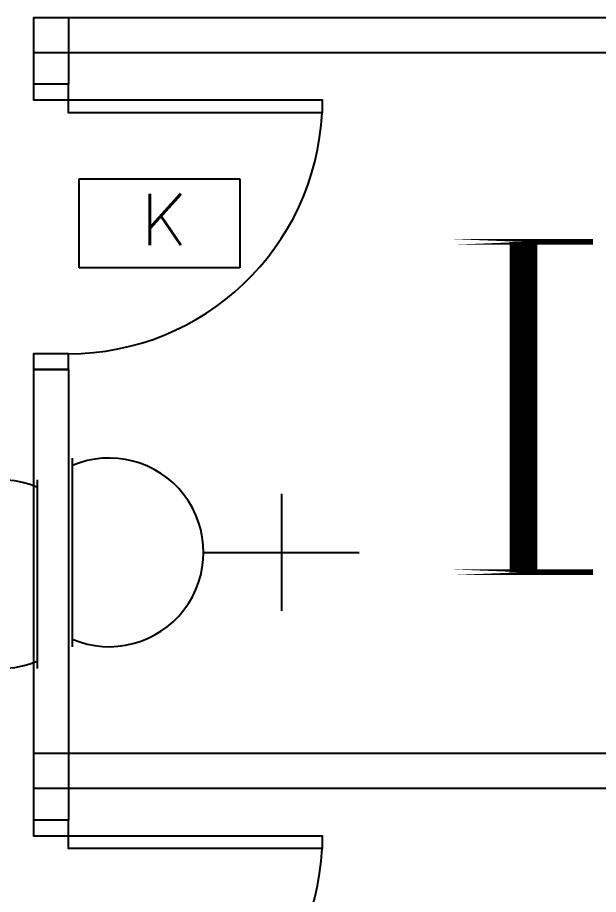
# Model space of a CAD drawing. Header units: inches. Extents: x 16928 to 514628, y -1471 to 241387.
# Drawn here: x 178604 to 180435, y 24626 to 27390 of the extents above; entities that cross this region are included whole.
import ezdxf

# ---------------------------------------------------------------- set-up
doc = ezdxf.new("R2010")
doc.units = ezdxf.units.IN
doc.header["$MEASUREMENT"] = 0
doc.layers.add('BOMBA', color=22, linetype='Continuous', lineweight=25)
for name, color, linetype in [('DOOR', 2, 'Continuous'), ('ELECT', 6, 'Continuous'), ('FITTING', 8, 'Continuous'), ('partition', 8, 'Continuous'), ('TB', 8, 'Continuous')]:
    doc.layers.add(name, color=color, linetype=linetype)
doc.styles.add('SIMPLEX', font='simplex.shx', dxfattribs={"width": 0.8})

# ---------------------------------------------------------------- blocks, each defined once
blk = doc.blocks.new('dr16')
at = {"layer": 'DOOR', "color": 1}
blk.add_line((-2409712.2, -909070.8), (-2409602.2, -909070.8), dxfattribs=at)
for points in [[(-2409712.2, -909070.8), (-2409602.2, -909070.8), (-2409602.2, -909020.8), (-2409712.2, -909020.8)], [(-2410511.2, -909830.8), (-2409712.2, -909830.8), (-2409712.2, -909870.8), (-2410511.2, -909870.8)], [(-2409712.2, -909920.8), (-2409602.2, -909920.8), (-2409602.2, -909870.8), (-2409712.2, -909870.8)]]:
    blk.add_lwpolyline(points, close=True, dxfattribs=at)
at = {"layer": 'DOOR', "color": 9}
blk.add_arc((-2409712.2, -909870.8), 800, 90, 177.134, dxfattribs=at)
blk = doc.blocks.new('13A SSO 300mm')
at = {"layer": 'ELECT', "color": 6}
for p, q in [((0, 413.8), (0, 904.4)), ((-184, 659.1), (184, 659.1)), ((-297.4, 0), (297.4, 0))]:
    blk.add_line(p, q, dxfattribs=at)
blk.add_arc((0, 116.3), 297.4, 336.9763, 203.0237, dxfattribs=at)

msp = doc.modelspace()

# ---------------------------------------------------------------- linework, layer by layer
at = {"layer": 'BOMBA', "color": 8, "linetype": 'ByBlock', "ltscale": 10}
for p, q in [((178798, 26882.4), (179304.9, 26882.4)), ((178798, 26601.7), (178798, 26882.4)), ((178798, 26882.4), (179304.9, 26882.4)), ((178798, 26601.7), (178798, 26882.4)), ((179304.9, 26601.7), (178798, 26601.7)), ((179304.9, 26601.7), (178798, 26601.7))]:
    msp.add_line(p, q, dxfattribs=at)
at = {"layer": 'BOMBA', "color": 3, "linetype": 'ByBlock', "ltscale": 10}
for p, q in [((178798, 26882.4), (179304.9, 26882.4)), ((178798, 26601.7), (178798, 26882.4)), ((179304.9, 26882.4), (179304.9, 26601.7)), ((179304.9, 26601.7), (178798, 26601.7))]:
    msp.add_line(p, q, dxfattribs=at)
at = {"layer": 'FITTING', "color": 3, "const_width": 86.8}
msp.add_lwpolyline([(180198.3, 25641.8), (180198.3, 26683.1)], dxfattribs=at)
msp.add_lwpolyline([(180198.3, 25641.8), (180198.3, 26683.1)], dxfattribs=at)
at = {"layer": 'FITTING', "color": 3, "const_width": 17.4}
for points in [[(179979.6, 26683.1), (180417, 26683.1)], [(179979.6, 26683.1), (180417, 26683.1)], [(179979.6, 25641.8), (180417, 25641.8)], [(179979.6, 25641.8), (180417, 25641.8)]]:
    msp.add_lwpolyline(points, close=True, dxfattribs=at)
at = {"layer": 'partition'}
for p, q in [((178655, 27390.4), (183380, 27390.4)), ((178655, 27390.4), (178655, 27180.4)), ((178765, 27390.4), (178765, 27180.4)), ((178655, 27280.4), (183380, 27280.4)), ((178765, 27180.4), (178655, 27180.4)), ((178765, 26280.4), (178655, 26280.4)), ((178655, 26280.4), (178655, 24860.4)), ((178765, 26280.4), (178765, 24860.4)), ((183380, 25070.4), (178655, 25070.4)), ((183380, 24960.4), (178655, 24960.4)), ((178765, 24860.4), (178655, 24860.4))]:
    msp.add_line(p, q, dxfattribs=at)

# ---------------------------------------------------------------- block references
at = {"layer": 'DOOR', "rotation": 180}
for p in [(-2230947.2, -882740.3), (-2230947.2, -885060.3)]:
    msp.add_blockref('dr16', p, dxfattribs=at)
at = {"layer": 'TB', "color": 6, "linetype": 'Continuous'}
for p, rotation in [((178776.6, 25704.5), 270), ((178667.5, 25635.7), 90)]:
    msp.add_blockref('13A SSO 300mm', p, dxfattribs=dict(at, rotation=rotation))

# ---------------------------------------------------------------- texts
at = {"layer": 'BOMBA', "color": 3, "linetype": 'ByBlock', "ltscale": 10, "style": 'SIMPLEX'}
msp.add_text('K', height=162.1, dxfattribs=at).set_placement((178993.6, 26672.9))

doc.saveas('drawing.dxf')
